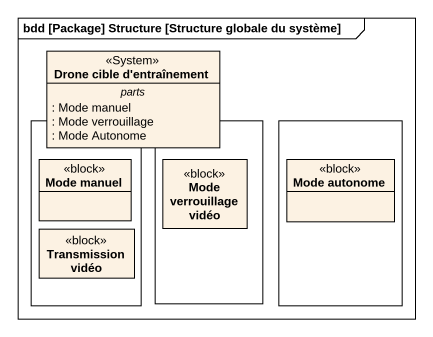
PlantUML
@startuml
mainframe bdd [Package] Structure [Structure globale du système]
hide circle
hide empty members
class "Drone cible d'entraînement" as Drone_cible_d_entraînement <<System>> {
  -- parts --
  : Mode manuel
  : Mode verrouillage
  : Mode Autonome
}
rectangle " " as rectangle1 {
  class "Mode manuel" as Mode_manuel <<block>>
  class "Transmission vidéo" as Transmission_vidéo <<block>>
}
rectangle " " as rectangle2 {
  class "Mode verrouillage vidéo" as Mode_verrouillage_vidéo <<block>>
}
rectangle " " as rectangle3 {
  class "Mode autonome" as Mode_autonome <<block>>
}
@enduml
